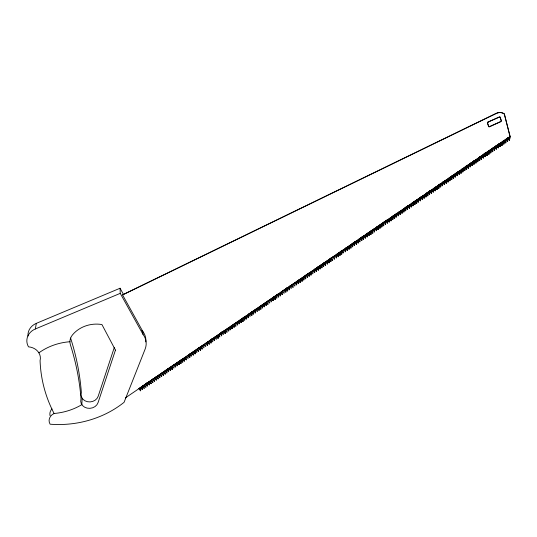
<?xml version="1.0" encoding="UTF-8"?>
<svg xmlns="http://www.w3.org/2000/svg" width="537" height="537" viewBox="0 0 537 537"><rect width="100%" height="100%" fill="white"/><g stroke="black" fill="none" stroke-linecap="round" stroke-linejoin="round"><path stroke-width="0.81" d="M179.365 361.32L180.949 363.421L181.144 359.985L182.734 362.227L182.895 358.77L139.009 388.587L140.647 390.808L140.761 387.399L142.399 389.607L140.795 387.58M142.399 389.607L142.506 386.197M144.158 388.405L142.527 386.19L144.158 388.405L144.272 384.995L145.876 387.237L145.997 383.834C150.884 389.07 142.788 383.21 147.722 382.646L149.373 384.875L147.722 382.633M147.601 386.049L147.722 382.659M149.373 384.875L149.494 381.458L151.119 383.68L149.487 381.451M151.119 383.68L151.239 380.256L152.87 382.472L152.991 379.062M153.032 379.209L154.629 381.27L154.757 377.847L156.475 376.699L158.086 378.914L156.502 376.867M154.757 378.041L156.354 380.102L156.482 376.853M158.086 378.914L158.261 375.538M158.247 375.658L159.858 377.733L159.986 374.309L161.664 376.531L160.006 374.464M161.664 376.531L161.798 373.101L163.416 375.329L161.812 373.249M163.416 375.329L163.55 371.899L165.181 374.121L163.584 372.047M165.181 374.121L165.322 370.691L168.786 368.328C173.706 375.672 166.248 362.448 168.645 371.758L167.061 369.684L165.322 370.684L166.913 372.947L167.047 369.523L168.786 368.328L168.645 371.758M170.397 370.423L170.558 367.154L172.169 369.389L170.585 367.308L170.417 370.577M172.149 369.234L172.317 365.945L173.928 368.181L174.075 364.744L175.7 366.972L174.102 364.892M172.169 369.389L172.317 365.932M82.161 398.273L81.825 404.663A58.976 51.102 -0.6 0 1 54.103 413.49A9.384 7.927 -3.6 0 0 50.109 424.203A96.855 84.947 -0.5 0 0 124.067 402.32L145.118 349.131A18.701 16.553 -7 0 0 143.023 334.397L142.755 331.356L122.55 294.894L496.201 113.354A8.914 7.686 -53.5 0 1 504.35 114.052L510.15 136.552L509.459 140.298L510.002 136.479L504.35 114.052M175.7 366.972L175.847 363.529L177.432 365.798L177.586 362.361L179.17 364.603L177.559 362.354M179.143 364.448L179.324 361.153L180.949 363.421M179.17 364.603L179.324 361.153M180.922 363.267L181.157 360.126M182.802 360.434L182.734 362.227M182.895 358.797L184.52 361.059L184.674 357.602L186.279 359.85L184.674 357.588M184.52 361.059L184.708 357.756M186.279 359.85L186.44 356.393M186.453 356.38L188.051 358.635L188.218 355.179L204.154 344.539M189.903 354.85L189.789 357.461L188.205 355.366M189.789 357.461L189.957 353.997L191.528 356.266L191.696 352.822L193.313 355.078L191.702 352.796M193.313 355.078L193.481 351.614L195.072 353.87L193.481 351.607M195.045 353.722L195.246 350.399L196.837 352.655L197.012 349.198L198.616 351.44L197.066 349.339M195.072 353.87L195.246 350.392M198.616 351.44C196.555 341.915 203.637 355.608 198.744 347.996M200.328 350.111L200.536 346.808L202.1 349.063L200.509 346.795M200.361 350.265L200.57 346.956M202.1 349.063L202.281 345.586L203.885 347.875L204.067 344.405M204.12 344.392L205.705 346.667L205.893 343.183L207.477 345.452L207.671 341.955M207.712 342.109L209.255 344.23L209.443 340.753L212.941 338.364L214.538 340.659L214.733 337.169M211.175 339.585L212.746 341.847L212.941 338.384L211.169 339.572L211.001 343.049L209.417 340.773L212.981 338.518M211.001 343.049L211.229 339.72M214.538 340.659L214.733 337.182L216.304 339.465L216.498 335.974L218.076 338.243L216.498 335.961M218.035 338.095L218.277 334.752M218.076 338.243L218.331 334.887M218.291 334.746L219.861 337.021C217.975 334.115 223.895 328.288 225.151 333.443L225.406 330.087M220.063 333.712L221.613 335.84L221.815 332.343L246.738 315.4L248.289 317.716L248.524 314.179L257.438 308.124L259.002 310.44L259.243 306.889L278.891 293.504L280.448 295.88L280.717 292.303L280.448 295.88M221.835 332.51L223.365 334.638L223.567 331.134M225.151 333.443L225.359 329.94L226.956 332.242L227.171 328.738L228.735 331.02C228.292 321.274 231.246 336.055 230.735 326.295C234.427 333.766 230.386 319.891 234.031 327.402L234.696 323.589M228.95 327.516L228.735 331.02M232.232 328.463L232.514 325.268M237.616 324.999L237.837 321.482L237.616 324.999L236.052 322.697L235.824 326.207L234.266 323.905L234.031 327.402M237.884 321.616L239.395 323.777L239.616 320.26L241.187 322.549L241.462 319.173M241.14 322.408L241.408 319.032M244.697 320.153L244.932 316.635L244.697 320.153C241.643 312.326 243.315 328.154 243.167 317.85L244.932 316.635C248.06 324.449 246.429 308.788 246.449 318.817M248.524 314.192L248.289 317.716M248.53 314.185L250.074 316.488L250.309 312.977L251.873 315.259L252.061 311.755M251.819 315.125L252.108 311.735M253.806 311.245L253.632 314.071L253.847 310.54M255.632 309.325C255.719 319.73 254.142 303.707 257.196 311.661L257.512 308.258M261.036 305.687C261.089 316.078 259.586 300.069 262.586 307.983L262.835 304.439L262.586 307.983M264.6 303.244L264.352 306.788L264.6 303.277L266.117 305.573L266.372 302.029L266.117 305.573M266.446 302.183L267.923 304.372L268.178 300.834L269.681 303.15L269.943 299.599M270.024 299.753L271.474 301.915L271.735 298.371C274.803 306.15 273.293 290.557 273.219 300.552M275.306 295.941C275.327 306.399 273.863 290.309 276.817 298.27L277.079 294.712L278.622 297.068L278.891 293.504L278.622 297.068M280.784 292.437L282.24 294.645L282.516 291.088L287.872 287.423L289.403 289.785L289.685 286.214L289.403 289.785M282.596 291.208L284.053 293.41L284.321 289.859M284.368 290.007L285.818 292.215L286.073 288.651L246.96 315.427L510.15 136.552L506.257 139.023C505.33 150.373 505.33 132.887 507.572 141.56L508.257 137.814M287.872 287.423C285.939 297.183 290.537 283.422 286.093 288.658L285.818 292.215M289.698 286.234L291.215 288.584L291.504 285.013L293.014 287.349L293.303 283.778L294.826 286.114L295.115 282.536L296.599 284.912L296.867 281.334L298.753 280.247M298.666 280.119L298.377 283.69L298.733 280.247M300.19 282.482C300.277 271.89 301.586 288.161 298.686 280.119M302.291 277.663C302.183 288.248 300.908 271.964 303.794 280.012L304.103 276.407L309.487 272.762L310.983 275.132L311.292 271.534L310.983 275.132M304.09 276.434L303.794 280.012M305.909 275.199C305.775 285.771 304.573 269.473 307.386 277.562L307.661 273.977L309.164 276.34L309.473 272.749L309.164 276.34M311.339 271.527L312.843 273.897L313.152 270.299L314.648 272.655L314.971 269.037M314.957 269.057L314.648 272.655M315.051 269.171L316.468 271.413L316.776 267.809L318.542 266.614L320.032 268.977L320.347 265.372L320.032 268.977M318.562 266.614L318.246 270.205L318.562 266.6L327.698 260.559M322.173 264.17C321.985 274.803 320.851 258.431 323.657 266.547L323.979 262.922M325.63 263.09L325.469 265.298L325.805 261.673M327.617 260.445L327.288 264.056L327.698 260.559M331.269 258.143L330.859 261.62L329.389 259.25C329.013 268.185 327.926 257.693 331.289 258.129M332.611 260.284L333.135 256.901M334.45 259.056L334.866 255.552L336.343 257.928L336.692 254.283L336.343 257.928M338.511 253.055C338.29 263.774 337.169 247.295 339.961 255.464L340.277 251.84M345.405 251.786L345.754 248.148L345.405 251.786L343.928 249.383L343.579 253.014L342.109 250.618C339.928 260.519 344.895 246.537 340.297 251.846L339.961 255.464M347.573 246.899C347.278 257.646 346.298 241.12 349.05 249.282L349.359 245.671L349.05 249.282M369.06 235.669L369.436 232.011L369.06 235.669L367.711 233.367L365.858 234.615L365.395 238.166L363.918 235.756L358.501 239.428L358.125 243.093L356.675 240.697L356.306 244.348L356.756 240.818L354.843 241.939L354.474 245.617L353.01 243.207L351.198 244.436C350.903 255.189 349.923 238.65 352.641 246.839L352.997 243.194L352.641 246.839M354.836 241.965L354.474 245.617M358.488 239.462L358.125 243.093M359.871 241.731L360.414 238.3M363.556 239.388L364.032 235.864L363.556 239.388L362.119 237.012L361.757 240.63L362.099 236.978M376.82 227.178L376.343 230.729L374.9 228.306L374.497 231.957L374.88 228.285L367.61 233.246C365.335 243.301 370.496 229.131 365.764 234.508L365.395 238.166M371.349 230.89L370.899 234.414L371.235 230.789M373.074 229.534C372.691 240.368 371.846 223.701 374.497 231.957M379.974 228.218L380.364 224.553L379.974 228.218L378.632 225.902L378.048 229.366L378.645 225.929M381.713 226.856C382.331 216.384 383.089 232.689 380.377 224.54M384.009 222.076C383.579 232.944 382.8 216.216 385.425 224.5L385.922 220.929M387.768 219.693L387.271 223.271L385.821 220.821L385.425 224.5M387.795 219.727L387.271 223.271M389.627 218.485L389.13 222.063L389.526 218.364M391.366 217.123C390.902 228.01 390.164 211.276 392.802 219.539L393.158 215.881L392.802 219.539M394.507 218.21C395.185 207.691 395.863 224.083 393.178 215.874L396.843 213.397L398.273 215.84L398.79 212.249M396.42 217.076C397.018 206.114 397.4 222.828 395.098 214.753M398.843 212.216L398.273 215.84M400.582 210.866C400.072 221.808 399.421 204.973 402.005 213.303L402.421 209.605L402.005 213.303M406.059 207.107L405.663 210.813L404.22 208.363L403.851 212.034L404.267 208.336L407.912 205.872M405.663 210.813L406.079 207.121M407.898 205.872L407.476 209.564L407.898 205.859M409.751 204.624C409.214 215.599 408.61 198.71 411.167 207.074L411.59 203.348L420.948 197.2M413.007 205.805C413.564 194.837 414.148 211.706 411.597 203.355L411.167 207.074M415.289 200.825L414.859 204.543L415.376 200.952M416.672 203.315C417.242 192.333 417.806 209.208 415.269 200.858M420.35 200.825L418.941 198.361L418.377 201.966L418.927 198.348L420.35 200.825L420.901 197.207M420.236 200.731L420.786 197.113M422.679 195.844C422.082 206.873 421.565 189.903 424.082 198.301L424.525 194.575L424.082 198.301M429.58 194.548C427.043 186.171 427.627 203.12 428.204 192.085L430.063 190.863L429.58 194.548L428.304 192.186L426.385 193.307L425.942 197.032L426.338 193.333L430.043 190.836L431.439 193.307L431.889 189.588M429.466 194.454L430.03 190.83L431.439 193.307M431.325 193.213L431.889 189.595C434.467 197.925 434.024 181.244 433.164 191.964M435.708 187.151C434.836 197.851 434.42 181.184 436.99 189.521L437.4 185.809L441.112 183.305L442.501 185.789L442.971 182.043L442.501 185.789M436.99 189.521L437.447 185.782M505.72 142.829L504.364 140.285L439.394 184.641L438.81 188.286L439.273 184.553L440.642 187.03L441.219 183.379L440.642 187.03M444.851 180.774L444.381 184.54L444.851 180.788L446.234 183.265L446.824 179.613M446.113 183.171L446.703 179.519M447.979 181.895C449.019 171.135 449.033 187.816 446.838 179.593M449.925 180.754C450.872 168.746 450.691 187.064 448.663 178.351M452.355 175.834C451.395 186.614 451.1 169.826 453.624 178.25L454.228 174.585M453.624 178.25L454.101 174.491L455.483 176.995C456.007 166.41 457.209 182.486 457.947 172.048M455.483 176.995L455.967 173.236M457.215 175.626L457.819 171.961L459.209 174.444L459.82 170.766L450.395 177.009L451.63 179.405M459.692 170.679L459.209 174.444M461.498 169.437L463.491 168.262L462.867 171.941L461.639 169.544L461.035 173.203L461.525 169.444L463.371 168.188C465.854 176.639 465.619 159.771 464.612 170.605M462.867 171.941L463.357 168.175L464.74 170.699M466.485 169.316L465.243 166.893C470.244 161.402 464.411 175.975 467.103 165.631L476.547 159.388M469.096 164.456C468.069 175.257 467.875 158.428 470.345 166.846L470.976 163.154L472.177 165.604L472.654 161.825L472.177 165.604M470.345 166.846L470.842 163.073M474.52 160.556C471.801 170.934 477.648 156.321 472.674 161.832L474.017 164.342M478.413 158.12L477.769 161.818L476.413 159.308L475.889 163.094L476.527 159.402M478.024 159.516L477.769 161.818M479.635 160.543C480.42 149.252 480.689 166.584 478.279 158.019L498.759 144.077L500.122 146.648L500.659 142.822L500.122 146.648M483.837 154.226L483.347 158.012L481.991 155.488L481.508 159.261L482.025 155.475M483.213 157.932L483.857 154.233C487.938 148.93 485.092 161.905 483.857 154.26M485.052 156.663L485.703 152.958C488.167 161.516 488.005 144.473 486.931 155.415M54.103 413.49A157.146 138.835 -14.6 0 1 40.074 360.602A13.002 11.237 1.3 0 0 28.508 346.842A15.083 13.177 1 0 1 35.328 328.973L36.328 323.355L120.06 288.241L123.651 294.732M489.569 150.501C488.435 161.429 488.381 144.46 490.778 152.938L491.301 149.138L490.778 152.938M495 146.601L494.496 150.407C492.214 141.741 492.308 159.18 493.181 147.856M498.9 144.151L498.229 147.883L496.873 145.332L495.02 146.614L494.496 150.407M497.014 145.413L496.201 149.058L496.873 145.332L498.229 147.883M498.081 147.803L498.759 144.077M503.733 143.997L504.558 140.338L503.874 144.077L502.545 141.546L501.994 145.366L502.531 141.553L508.116 137.734L507.572 141.56M114.3 347.486L98.177 396.279A8.746 7.518 -5.1 0 1 87.39 401.696A8.746 7.518 -5.1 0 1 81.362 392.56A356.622 277.783 11.6 0 0 70.891 339.015A12.74 11.25 -2.3 0 1 70.636 338.028M175.827 363.703L177.432 365.798M327.651 260.593L329.074 262.848M437.42 185.802L438.81 188.286M387.667 219.586L376.699 227.05L376.343 230.729M125.316 397.93L221.815 332.343L221.613 335.84M246.785 315.541L139.029 388.613L140.647 390.808M189.984 354.158L191.743 352.963M304.096 276.421L305.607 278.77M144.225 385.022L145.876 387.237M504.498 114.119A8.914 7.686 -53.5 0 0 496.349 113.421L122.55 294.894M488.005 122.074L499.249 117.006A0.859 0.745 -53.8 0 1 500.222 117.408L501.289 120.597A0.846 0.732 -53.5 0 1 500.766 121.671L489.529 126.739A0.752 0.651 -53 0 1 488.636 126.396L487.515 123.08A0.799 0.691 -53.3 0 1 488.005 122.074L499.397 117.073A0.859 0.745 -53.8 0 1 500.37 117.482M488.495 126.323A0.752 0.651 -53 0 0 489.388 126.665L500.618 121.597A0.846 0.732 -53.5 0 0 501.142 120.53L500.222 117.408M35.328 328.973L120.248 293.356L120.06 288.241M487.515 123.08L488.636 126.396M470.976 163.154L472.043 165.517M439.394 184.641L286.093 288.658L287.59 290.994M435.722 187.138L436.87 189.427M382.277 223.419L383.613 225.741M141.828 330.396L142.761 331.497M365.872 234.615L367.234 236.924M151.246 380.25L152.87 382.472M153.011 379.048L154.629 381.27M158.657 376.048L159.858 377.733M165.289 370.705L166.913 372.947M167.041 369.53L168.625 371.597M183.305 359.327L184.486 360.904M213.343 338.907L214.498 340.512M223.58 331.148L225.11 333.296M226.956 332.242L225.359 329.94M229.004 327.651L230.527 329.792M232.273 328.61L230.688 326.315M235.824 326.207L234.246 323.892M237.837 321.475L239.395 323.777M239.683 320.394L241.187 322.549M241.382 319.052L242.939 321.361M241.778 319.622L242.892 321.22M244.993 316.783L246.496 318.958M250.383 313.098L251.873 315.259M253.92 310.708L255.39 312.856M252.135 311.89L253.632 314.071M260.787 309.211L259.25 306.902L259.002 310.44M264.291 306.654L262.808 304.459L264.352 306.788M266.386 302.049L267.923 304.372M330.859 261.62L331.188 258.022L332.692 260.398M273.514 297.149L275.045 299.485M273.279 300.686L271.749 298.35M280.723 292.309L282.24 294.645M293.014 287.349L291.497 284.999M298.377 283.69L296.874 281.348L296.599 284.912M300.559 279.018L301.989 281.247M323.657 266.547L323.979 262.935L325.469 265.298M318.246 270.205L316.749 267.829L318.535 266.6M320.441 265.506L321.851 267.762M325.885 261.801L327.288 264.056M333.047 256.78L334.531 259.17M336.699 254.296L338.169 256.679M316.817 267.97L316.468 271.413M340.283 251.853L341.754 254.236M345.754 248.134L347.224 250.537M349.379 245.664L350.842 248.067M354.843 241.939L356.306 244.348M358.508 239.448L359.958 241.845M360.307 238.227L361.757 240.63M369.55 232.118L370.899 234.414M369.456 232.011L370.805 234.3M371.255 230.782L372.698 233.192M378.142 229.48L376.699 227.05L378.048 229.366M380.478 224.647L381.814 226.963M378.531 225.795L379.874 228.111M387.694 219.626L389.13 222.063M389.526 218.364L390.963 220.801M393.285 215.981L394.608 218.317M398.743 212.115L400.166 214.565M402.435 209.598L403.851 212.034M404.24 208.356L405.556 210.705M408.019 205.973L409.328 208.329M406.066 207.128L407.476 209.564M120.248 293.356L143.023 334.397M413.564 202.194L414.859 204.543M413.456 202.093L414.745 204.443M418.491 202.066L417.081 199.596L418.377 201.966M420.833 197.099L422.243 199.569M424.66 194.669L425.942 197.032M426.358 193.327L427.761 195.797M432.01 189.689L433.285 192.065M433.856 188.413L435.131 190.789M433.735 188.319L435.01 190.695M437.756 186.426L438.695 188.192M443.119 182.144L444.381 184.54M442.998 182.05L444.26 184.446M446.844 179.6L448.1 181.989M444.972 180.868L446.234 183.265M452.241 175.753L453.497 178.163M450.509 177.109L451.751 179.499M454.107 174.498L455.356 176.901M456.094 173.31L457.343 175.72M459.793 170.786L461.035 173.203M459.665 170.699L460.907 173.115M461.82 170.068L462.74 171.853M465.371 166.98L466.613 169.403M468.989 164.349L470.211 166.759M467.244 165.711L468.472 168.128M467.109 165.624L468.345 168.041M474.533 160.583L475.889 163.094M480.3 156.838L481.508 159.261M480.165 156.757L481.374 159.174M482.132 155.576L483.347 158.012M485.857 153.058L487.066 155.495M483.991 154.341L485.186 156.75M487.697 151.776L488.912 154.22M487.562 151.696L488.771 154.139M491.456 149.212L492.657 151.656M491.315 149.132L492.516 151.568M489.429 150.414L490.637 152.857M495.148 146.702L496.342 149.138M495.007 146.621L496.201 149.058M498.779 144.111L499.981 146.567M502.692 141.62L503.874 144.077M500.799 142.909L501.994 145.366M500.659 142.829L501.847 145.285M504.384 140.285L505.572 142.748M508.123 137.754L509.459 140.298M209.255 344.23L207.678 341.962L207.477 345.452M156.354 380.102L154.737 378.041M38.892 352.849A54.546 46.9 -3.7 0 1 69.917 341.733M142.755 331.356A18.56 16.452 -6.9 0 1 145.829 341.901M27.984 336.055A14.868 13.029 1.3 0 1 36.328 323.355M50.062 415.665A9.257 7.847 -3.4 0 1 52.008 408.926M487.656 123.154A0.799 0.691 -53.3 0 1 488.146 122.141M115.455 350.104L98.063 402.629A8.867 7.599 -5.3 0 1 87.128 408.12A8.867 7.599 -5.3 0 1 81.02 398.897A362.294 281.059 11.5 0 0 70.394 344.774A12.922 11.378 -2.5 0 1 72.408 334.981L74.16 333.047A29.213 25.682 -4.1 0 1 101.936 324.556L115.455 350.104"/></g></svg>
